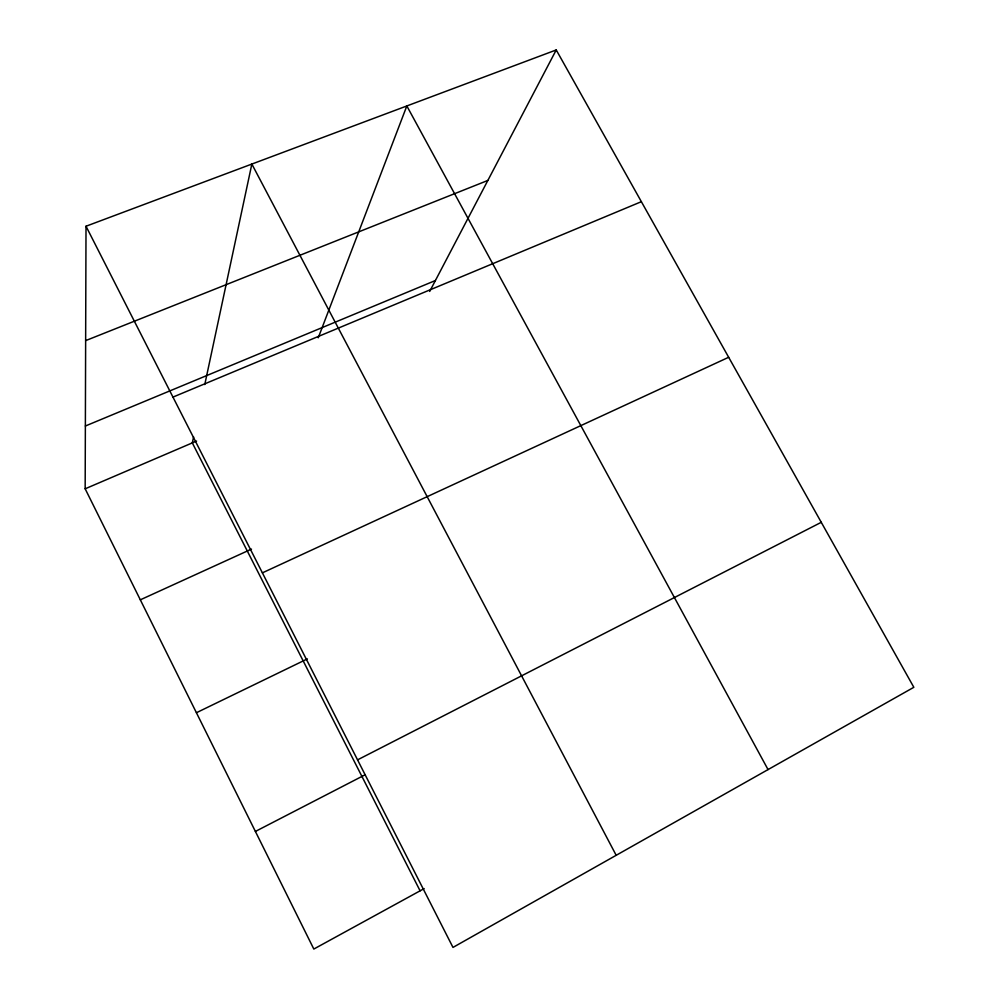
<?xml version="1.0" encoding="UTF-8"?>
<svg xmlns="http://www.w3.org/2000/svg" width="999" height="999" viewBox="0 0 999 999"><rect width="100%" height="100%" fill="white"/><g stroke="black" fill="none" stroke-linecap="round" stroke-linejoin="round"><path stroke-width="1.5" d="M424.163 888.598L313.823 949.05L85.165 488.798L86.014 226.236L556.231 49.95L913.835 687.3L452.984 947.414L86.014 226.236M193.594 436.913L192.32 442.894L420.092 890.821M204.77 384.565L251.848 164.061L616.183 855.294M318.256 337.787L406.83 105.956L768.044 769.58M429.682 291.446L556.231 49.95M255.394 831.443L364.685 775.012M357.555 759.864L821.265 522.315M196.416 712.724L307.392 658.89M262.387 572.852L728.671 357.28M140.322 599.825L251.511 549.1M85.165 488.798L196.591 441.058M172.964 397.103L641.37 201.686M85.365 426.011L435.414 280.519M85.639 340.622L487.849 180.444"/></g></svg>
